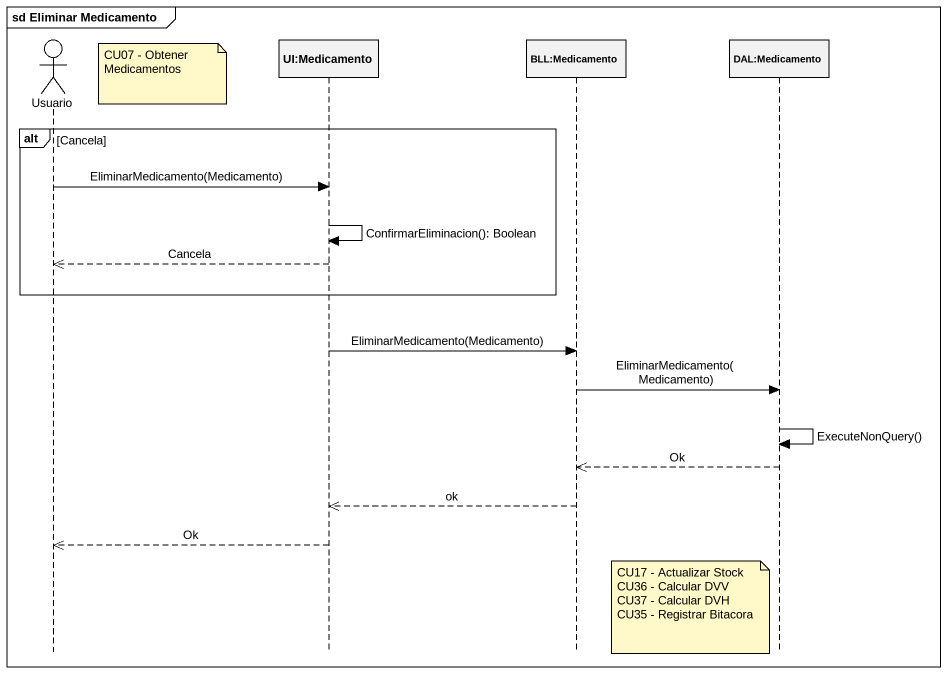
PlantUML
@startuml
mainframe sd Eliminar Medicamento
hide footbox
actor Usuario
participant "UI:Medicamento" as UI_Medicamento
participant "BLL:Medicamento" as BLL_Medicamento
participant "DAL:Medicamento" as DAL_Medicamento

note right of Usuario : CU07 - Obtener Medicamentos
alt Cancela
  Usuario -> UI_Medicamento : EliminarMedicamento(Medicamento)
  UI_Medicamento -> UI_Medicamento : ConfirmarEliminacion(): Boolean
  UI_Medicamento -->> Usuario : Cancela
end
UI_Medicamento -> BLL_Medicamento : EliminarMedicamento(Medicamento)
BLL_Medicamento -> DAL_Medicamento : EliminarMedicamento(Medicamento)
DAL_Medicamento -> DAL_Medicamento : ExecuteNonQuery()
DAL_Medicamento -->> BLL_Medicamento : Ok
BLL_Medicamento -->> UI_Medicamento : ok
UI_Medicamento -->> Usuario : Ok
note left of DAL_Medicamento
  CU17 - Actualizar Stock
  CU36 - Calcular DVV
  CU37 - Calcular DVH
  CU35 - Registrar Bitacora
end note
@enduml
